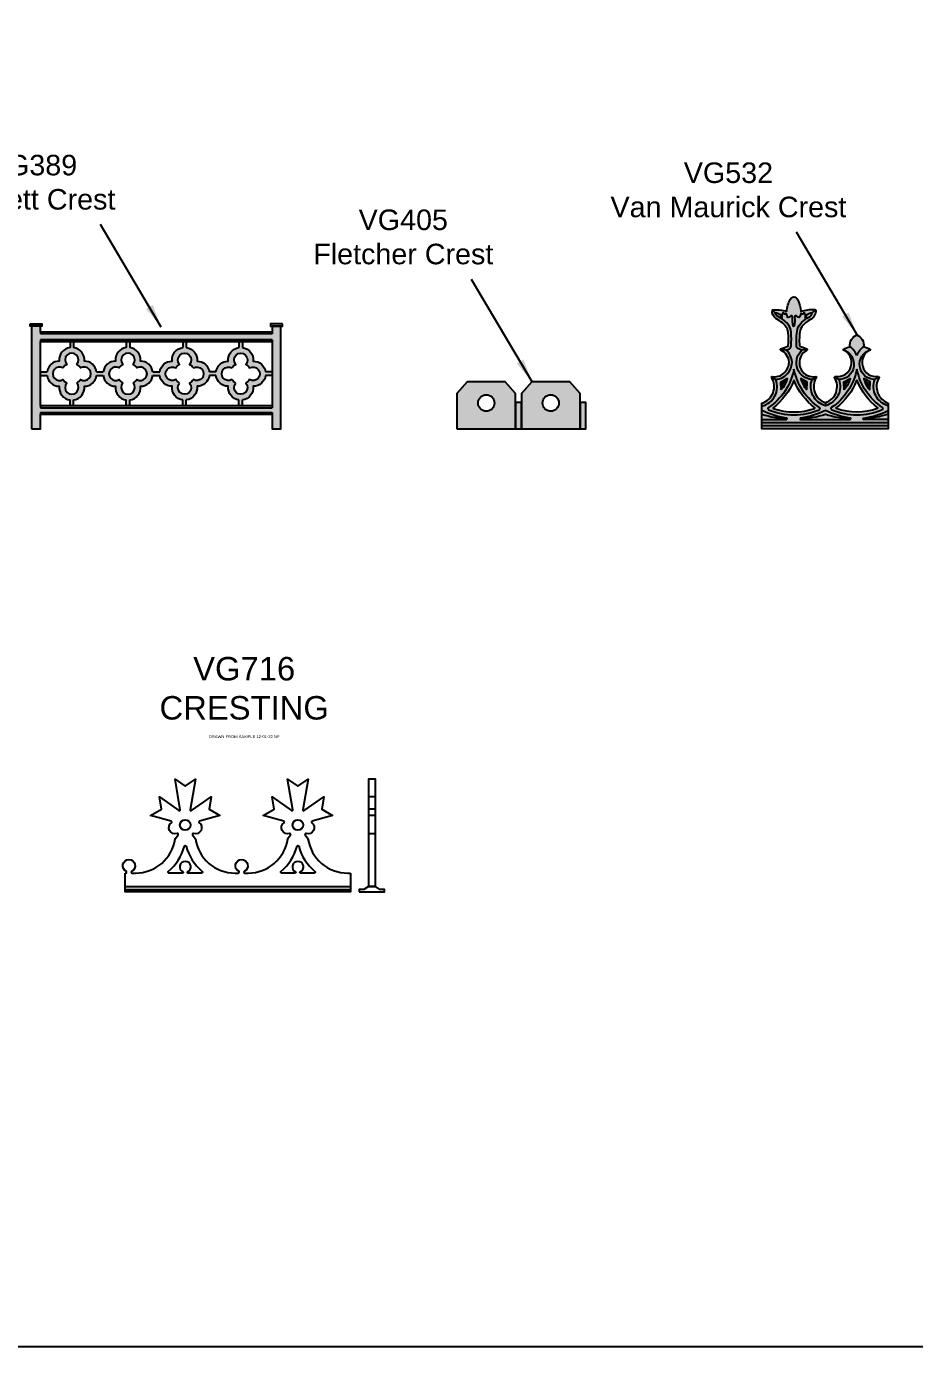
# Model space of a CAD drawing. Header units: millimetres. Extents: x -38686 to 870903, y -23218 to 232707.
# Drawn here: x 8024 to 9538, y 21910 to 24161 of the extents above; entities that cross this region are included whole.
import ezdxf

# ---------------------------------------------------------------- set-up
doc = ezdxf.new("R2010")
doc.units = ezdxf.units.MM
doc.header["$LTSCALE"] = 10
for name, color, linetype in [('40 - Detail Outline', 142, 'Continuous'), ('42 - Detail Hatch', 7, 'Continuous'), ('44 - Detail Text', 7, 'Continuous')]:
    doc.layers.add(name, color=color, linetype=linetype)
doc.styles.add('1-20', font='romans.shx', dxfattribs={"width": 0.8, "height": 35})
doc.dimstyles.new('1-20', dxfattribs={"dimtxt": 35, "dimasz": 40, "dimexe": 40, "dimexo": 40, "dimgap": 40, "dimtad": 1, "dimdec": 0, "dimzin": 0, "dimdsep": 46, "dimtxsty": '1-20', "dimblk": 'OBLIQUE', "dimcen": 40, "dimdle": 40, "dimclrd": 251, "dimclre": 251, "dimclrt": 251, "dimadec": 0, "dimazin": 0, "dimtfac": 1, "dimtdec": 0, "dimtix": 1, "dimtmove": 1, "dimatfit": 3, "dimfxl": 1, "dimtolj": 1, "dimtzin": 0, "dimlwd": 25, "dimarcsym": 0})

# ---------------------------------------------------------------- blocks, each defined once
blk = doc.blocks.new('_Oblique')
at = {"color": 0, "linetype": 'ByBlock', "lineweight": -2}
blk.add_line((-0.5, -0.5), (0.5, 0.5), dxfattribs=at)

msp = doc.modelspace()

# ---------------------------------------------------------------- hatches: boundary and pattern name
at = {"layer": '42 - Detail Hatch', "ltscale": 10}
h = msp.add_hatch(color=69, dxfattribs=at)
h.paths.add_polyline_path([(9339.075, 23694.769, 0.2498442), (9332.631, 23699.994, 0.21429323), (9326.58, 23695.631, 0.11685979), (9320.614, 23675.437, 0.07495729), (9295.884, 23677.701, 0.00583218), (9295.82, 23677.364), (9300.789, 23672.843, -0.03475492), (9308.644, 23669.793, -0.43320669), (9310.837, 23664.672, 0.33598332), (9312.324, 23664.622, -0.3097715), (9314.429, 23672.499, -0.1997375), (9315.952, 23670.976, 0.72207826), (9318.219, 23671.137, -0.80008994), (9320.064, 23671.086, 0.07376937), (9322.579, 23664.593, 0.1887142), (9326.15, 23666.551, -0.68873863), (9330.47, 23665.445, 0.07835866), (9331.204, 23650.099, 0.25079648), (9332.157, 23649.589, 0.25079648), (9333.109, 23650.099, 0.07835866), (9333.843, 23665.445, -0.68873863), (9338.164, 23666.551, 0.1887142), (9341.734, 23664.593, 0.07376937), (9344.25, 23671.086, -0.80008994), (9346.094, 23671.137, 0.72207826), (9348.361, 23670.976, -0.1997375), (9349.884, 23672.499, -0.3097715), (9351.99, 23664.622, 0.33598332), (9353.476, 23664.672, -0.43320669), (9355.669, 23669.793, -0.03475492), (9363.524, 23672.843), (9369.374, 23677.922, 0.17066055), (9368.334, 23678.375, 0.06628915), (9344.648, 23675.437, 0.09790223)])
h.paths.add_polyline_path([(9316.11, 23659.362, 0.06239662), (9304.468, 23667.03, -0.1832375), (9300.789, 23672.843), (9295.82, 23677.364, 0.29261548), (9301.892, 23662.723, -0.06554354), (9313.038, 23655.409, -0.20795036), (9323.052, 23639.212, -0.02059035), (9323.052, 23616.571, -0.1311961), (9322.443, 23615.613, 0.00050324), (9310.513, 23610.998, 0.33215005), (9309.646, 23610.018, -0.04986749), (9319.322, 23609.048, -0.00023405), (9324.867, 23611.189, 0.20495864), (9328.028, 23615.891, 0.02123365), (9328.038, 23639.663, 0.20794428)])
h.paths.add_polyline_path([(9359.974, 23660.634, 0.30076483), (9369.901, 23676.917, 0.17066055), (9369.374, 23677.922), (9363.524, 23672.843, -0.3053442), (9357.855, 23665.162, 0.1933143), (9338.6, 23644.603, 0.06950925), (9337.29, 23615.463, 0.15525564), (9340.367, 23611.111, -0.00067498), (9346.704, 23608.934, -0.04202402), (9355.969, 23609.953, 0.18682668), (9353.008, 23612.043, 0.00107411), (9342.907, 23615.526, -0.08345091), (9342.21, 23616.571, -0.06670131), (9343.429, 23643.218, -0.18975034)])
h.paths.add_polyline_path([(9319.322, 23609.048, 0.04986749), (9309.646, 23610.018, 0.33215005), (9310.339, 23608.908, -0.27804926), (9324.446, 23588.357, -0.45242645), (9295.361, 23563.975, 0.21821534), (9294.701, 23563.224), (9301.99, 23558.813, 0.38255504), (9329.448, 23588.446, 0.20520448)], flags=17)
h.paths.add_polyline_path([(9348.131, 23603.596, -0.01255032), (9355.969, 23609.953, 0.04202402), (9346.704, 23608.934, 0.0032722), (9344.644, 23607.193, 0.62343276), (9363.508, 23558.694), (9370.908, 23563.223, 0.21702749), (9370.25, 23563.975, -0.71487476)], flags=17)
h.paths.add_polyline_path([(9332.805, 23576.689, -0.20018264), (9289.136, 23510.939, 0.59675039), (9289.469, 23507.435, 0.2030417), (9376.076, 23507.481, 0.59612694), (9376.408, 23510.983, -0.19998059)], flags=16)
h.paths.add_polyline_path([(9333.271, 23557.138, 0.13794417), (9368.302, 23510.635, -0.59593257), (9368.166, 23509.766, -0.17179679), (9297.39, 23509.724, -0.59655548), (9297.254, 23510.593, 0.13810804), (9332.34, 23557.138, -0.68365689)], flags=0)
h.paths.add_polyline_path([(9351.44, 23552.132), (9344.474, 23560.492, 0.13251838), (9354.575, 23541.334)], flags=0)
h.paths.add_polyline_path([(9344.474, 23560.492), (9351.399, 23552.182), (9355.272, 23554.57)], flags=16)
h.paths.add_polyline_path([(9355.272, 23554.57), (9351.422, 23552.196), (9354.575, 23541.334)], flags=0)
h.paths.add_polyline_path([(9321.137, 23560.492), (9314.17, 23552.132), (9311.035, 23541.334, 0.13251838)], flags=0)
h.paths.add_polyline_path([(9321.137, 23560.492), (9310.339, 23554.57), (9314.212, 23552.182)], flags=0)
h.paths.add_polyline_path([(9314.189, 23552.196), (9310.339, 23554.57), (9311.035, 23541.334)], flags=0)
h.paths.add_polyline_path([(9301.99, 23558.813), (9294.701, 23563.224, 0.21821534), (9294.839, 23562.233, -0.48860967), (9278.119, 23518.693), (9278.119, 23513.502, 0.44325927)], flags=17)
h.paths.add_polyline_path([(9370.782, 23562.249, 0.21313222), (9370.908, 23563.223), (9363.508, 23558.694, 0.4399601), (9386.461, 23514.17), (9386.447, 23519.39, -0.48717993)], flags=17)
h.paths.add_polyline_path([(9278.119, 23506.237), (9278.119, 23499.998, 0.07704223), (9321.042, 23492.221, 0.43163583), (9319.743, 23493.266, -0.09048052)], flags=17)
h.paths.add_polyline_path([(9278.119, 23499.998), (9278.119, 23491.003), (9320.092, 23491.003, 0.38824526), (9321.042, 23492.221, -0.07704223)], flags=17)
h.paths.add_polyline_path([(9493.555, 23484.907), (9278.119, 23484.907), (9278.119, 23479.682), (9493.555, 23479.682)])
h.paths.add_polyline_path([(9493.555, 23479.682), (9278.119, 23479.682), (9278.119, 23474.805), (9493.555, 23474.805)])
h.paths.add_polyline_path([(9386.447, 23500.058, -0.07736778), (9343.35, 23492.221, 0.38824526), (9344.3, 23491.003), (9386.447, 23491.003), (9428.593, 23491.003, 0.38824526), (9429.544, 23492.221, -0.07736778)], flags=16)
h.paths.add_polyline_path([(9386.447, 23500.058, 0.07736778), (9429.544, 23492.221, 0.43163583), (9428.245, 23493.266, -0.09088873), (9386.447, 23506.328, -0.09088873), (9344.648, 23493.266, 0.43163583), (9343.35, 23492.221, 0.07736778)], flags=16)
h.paths.add_polyline_path([(9409.152, 23558.877), (9402.107, 23563.393, 0.21979417), (9401.947, 23562.233, -0.48569534), (9386.447, 23519.39), (9386.461, 23514.17, 0.44034359)], flags=17)
h.paths.add_polyline_path([(9483.692, 23511.1, -0.19998059), (9440.09, 23576.805, -0.20018264), (9396.421, 23511.056, 0.59675039), (9396.753, 23507.551, 0.2030417), (9483.36, 23507.597, 0.59612694)], flags=0)
h.paths.add_polyline_path([(9404.538, 23510.709, 0.13810804), (9439.624, 23557.254, -0.68365689), (9440.556, 23557.254, 0.13794417), (9475.586, 23510.751, -0.59593257), (9475.45, 23509.882, -0.17179679), (9404.674, 23509.84, -0.59655548)], flags=0)
h.paths.add_polyline_path([(9493.555, 23499.583, -0.07476784), (9451.851, 23492.221, 0.38824526), (9452.801, 23491.003), (9493.555, 23491.003)], flags=17)
h.paths.add_polyline_path([(9493.555, 23505.607, -0.08763341), (9453.15, 23493.266, 0.43163583), (9451.851, 23492.221, 0.07476784), (9493.555, 23499.583)], flags=17)
h.paths.add_polyline_path([(9477.88, 23562.233, 0.27698396), (9477.532, 23563.627), (9470.675, 23558.877, 0.44034359), (9493.366, 23514.17, 0.00144263), (9493.555, 23514.222), (9493.555, 23518.693, -0.47672231)], flags=17)
h.paths.add_polyline_path([(9462.556, 23554.687), (9458.706, 23552.313), (9461.86, 23541.451)], flags=0)
h.paths.add_polyline_path([(9451.758, 23560.608), (9458.683, 23552.299), (9462.556, 23554.687)], flags=0)
h.paths.add_polyline_path([(9458.725, 23552.249), (9451.758, 23560.608, 0.13251838), (9461.86, 23541.451)], flags=0)
h.paths.add_polyline_path([(9428.421, 23560.608), (9421.455, 23552.249), (9418.32, 23541.451, 0.13251838)], flags=0)
h.paths.add_polyline_path([(9428.421, 23560.608), (9417.623, 23554.687), (9421.496, 23552.299)], flags=0)
h.paths.add_polyline_path([(9421.473, 23552.313), (9417.623, 23554.687), (9418.32, 23541.451)], flags=0)
h.paths.add_polyline_path([(9416.75, 23609.779, -0.86022379), (9403.688, 23563.975, 0.33590752), (9402.107, 23563.393), (9409.152, 23558.877, 0.8587532)], flags=17)
h.paths.add_polyline_path([(9463.077, 23609.779, 0.8587532), (9470.675, 23558.877), (9477.532, 23563.627, 0.27698396), (9476.139, 23563.975, -0.86022379)], flags=17)
h.paths.add_polyline_path([(9463.077, 23609.779, 0.13020233), (9451.756, 23614.83, 0.15359117), (9439.827, 23599.763, 0.14976859), (9428.071, 23614.83, 0.13020233), (9416.75, 23609.779, -0.8587532), (9409.152, 23558.877, -0.44034359), (9386.461, 23514.17, -0.4399601), (9363.508, 23558.694, -0.62343276), (9344.644, 23607.193, -0.0032722), (9346.704, 23608.934, 0.00067498), (9340.367, 23611.111, -0.15525564), (9337.29, 23615.463, -0.06950925), (9338.6, 23644.603, -0.1933143), (9357.855, 23665.162, 0.3053442), (9363.524, 23672.843, 0.03475492), (9355.669, 23669.793, 0.43320669), (9353.476, 23664.672, -0.33598332), (9351.99, 23664.622, 0.3097715), (9349.884, 23672.499, 0.1997375), (9348.361, 23670.976, -0.72207826), (9346.094, 23671.137, 0.77761001), (9344.261, 23671.137, -0.07432467), (9341.734, 23664.593, -0.1887142), (9338.164, 23666.551, 0.68873863), (9333.843, 23665.445, -0.07835866), (9333.109, 23650.099, -0.25079648), (9332.157, 23649.589, -0.25079648), (9331.204, 23650.099, -0.00287002), (9331.197, 23650.11, 0.00287002), (9331.204, 23650.099, -0.07835866), (9330.47, 23665.445, 0.68873863), (9326.15, 23666.551, -0.1887142), (9322.579, 23664.593, -0.07376937), (9320.064, 23671.086, -0.00055228), (9320.052, 23671.137, 0.77761001), (9318.219, 23671.137, -0.72207826), (9315.952, 23670.976, 0.1997375), (9314.429, 23672.499, 0.3097715), (9312.324, 23664.622, -0.33598332), (9310.837, 23664.672, 0.43320669), (9308.644, 23669.793, 0.03475492), (9300.789, 23672.843, 0.1832375), (9304.468, 23667.03, -0.06239662), (9316.11, 23659.362, -0.20794428), (9328.038, 23639.663, -0.02123365), (9328.028, 23615.891, -0.20495864), (9324.867, 23611.189, 0.00023405), (9319.322, 23609.048, -0.20520448), (9329.448, 23588.446, -0.38255504), (9301.99, 23558.813, -0.44325927), (9278.119, 23513.502), (9278.119, 23506.237, 0.09048052), (9319.743, 23493.266, -0.43163583), (9321.042, 23492.221, 0.00005063), (9321.071, 23492.221, -0.00005063), (9321.042, 23492.221, -0.38824526), (9320.092, 23491.003), (9278.119, 23491.003), (9278.119, 23484.907), (9493.555, 23484.907), (9493.555, 23491.003), (9452.801, 23491.003, -0.38824526), (9451.851, 23492.221, -0.00003593), (9451.831, 23492.221, 0.00003593), (9451.851, 23492.221, -0.43163583), (9453.15, 23493.266, 0.08763341), (9493.555, 23505.607), (9493.555, 23514.222, -0.00144263), (9493.366, 23514.17, -0.44034359), (9470.675, 23558.877, -0.8587532)])
h.paths.add_polyline_path([(9483.692, 23511.1, -0.59612694), (9483.36, 23507.597, -0.2030417), (9396.753, 23507.551, -0.59675039), (9396.421, 23511.056, 0.20018264), (9440.09, 23576.805, 0.19998059)], flags=16)
h.paths.add_polyline_path([(9451.758, 23560.608), (9462.556, 23554.687), (9461.86, 23541.451, -0.13251838)], flags=0)
h.paths.add_polyline_path([(9458.683, 23552.299), (9458.706, 23552.313), (9458.725, 23552.249)], flags=0)
h.paths.add_polyline_path([(9428.421, 23560.608, -0.13251838), (9418.32, 23541.451), (9417.623, 23554.687)], flags=0)
h.paths.add_polyline_path([(9421.455, 23552.249), (9421.473, 23552.313), (9421.496, 23552.299)], flags=0)
h.paths.add_polyline_path([(9428.593, 23491.003), (9386.447, 23491.003), (9344.3, 23491.003, -0.38824526), (9343.35, 23492.221, -0.00001312), (9343.342, 23492.221, 0.00001312), (9343.35, 23492.221, -0.43163583), (9344.648, 23493.266, 0.09088873), (9386.447, 23506.328, 0.09088873), (9428.245, 23493.266, -0.98493746)], flags=17)
h.paths.add_polyline_path([(9376.076, 23507.481, -0.2030417), (9289.469, 23507.435, -0.59675039), (9289.136, 23510.939, 0.20018264), (9332.805, 23576.689, 0.19998059), (9376.408, 23510.983, -0.59612694)], flags=16)
h.paths.add_polyline_path([(9355.272, 23554.57), (9354.575, 23541.334, -0.13251838), (9344.474, 23560.492)], flags=16)
h.paths.add_polyline_path([(9351.422, 23552.196), (9351.44, 23552.132), (9351.399, 23552.182)], flags=0)
h.paths.add_polyline_path([(9321.137, 23560.492, -0.13251838), (9311.035, 23541.334), (9310.339, 23554.57)], flags=16)
h.paths.add_polyline_path([(9314.17, 23552.132), (9314.189, 23552.196), (9314.212, 23552.182)], flags=0)
h.paths.add_polyline_path([(9451.756, 23614.83, 0.33632718), (9439.914, 23635.032, 0.33632718), (9428.071, 23614.83, -0.14976859), (9439.827, 23599.763, -0.15359117)], flags=17)
h = msp.add_hatch(color=69, dxfattribs=at)
h.paths.add_polyline_path([(8176.003, 23547.309, 0.40061392), (8194.409, 23524.016), (8194.409, 23513.805), (8200.409, 23513.805), (8200.409, 23524.016, 0.40061392), (8218.815, 23547.309, 0.36840371), (8239.699, 23565.805), (8251.54, 23565.805, 0.36840371), (8272.423, 23547.309, 0.40061392), (8290.83, 23524.016), (8290.83, 23513.805), (8296.83, 23513.805), (8296.83, 23524.016, 0.40061392), (8315.236, 23547.309, 0.36840371), (8336.119, 23565.805), (8347.33, 23565.805, 0.36840371), (8368.213, 23547.309, 0.40061392), (8386.619, 23524.016), (8386.619, 23513.805), (8392.619, 23513.805), (8392.619, 23524.016, 0.40061392), (8411.026, 23547.309, 0.36840371), (8431.909, 23565.805), (8443.119, 23565.805), (8443.119, 23571.805), (8431.909, 23571.805, 0.36840371), (8411.026, 23590.301, 0.40061392), (8392.619, 23613.595), (8392.619, 23623.805), (8386.619, 23623.805), (8386.619, 23613.595, 0.40061392), (8368.213, 23590.301, 0.36840371), (8347.33, 23571.805), (8336.119, 23571.805, 0.36840371), (8315.236, 23590.301, 0.40061392), (8296.83, 23613.595), (8296.83, 23623.805), (8290.83, 23623.805), (8290.83, 23613.595, 0.40061392), (8272.423, 23590.301, 0.36840371), (8251.54, 23571.805), (8239.699, 23571.805, 0.36840371), (8218.815, 23590.301, 0.40061392), (8200.409, 23613.595), (8200.409, 23623.805), (8194.409, 23623.805), (8194.409, 23613.595, 0.40061392), (8176.003, 23590.301, 0.36840371), (8155.119, 23571.805), (8143.909, 23571.805, 0.36840371), (8123.026, 23590.301, 0.40061392), (8104.619, 23613.595), (8104.619, 23623.805), (8098.619, 23623.805), (8098.619, 23613.595, 0.40061392), (8080.213, 23590.301, 0.36840371), (8059.33, 23571.805), (8048.119, 23571.805), (8048.119, 23565.805), (8059.33, 23565.805, 0.36840371), (8080.213, 23547.309, 0.40061392), (8098.619, 23524.016), (8098.619, 23513.805), (8104.619, 23513.805), (8104.619, 23524.016, 0.40061392), (8123.026, 23547.309, 0.36840371), (8143.909, 23565.805), (8155.119, 23565.805, 0.36840371)], flags=0)
h.paths.add_polyline_path([(8182.343, 23578.656, -0.12453718), (8188.841, 23584.635, -2.23730989), (8205.977, 23584.635, -0.12453718), (8212.474, 23578.656, -1.76992099), (8212.474, 23558.955, -0.12453718), (8205.977, 23552.975, -2.23730989), (8188.841, 23552.975, -0.12453718), (8182.343, 23558.955, -1.76992099)], flags=0)
h.paths.add_polyline_path([(8116.685, 23558.955, -0.12453718), (8110.188, 23552.975, -2.23730989), (8093.051, 23552.975, -0.12453718), (8086.554, 23558.955, -1.76992099), (8086.554, 23578.656, -0.12453718), (8093.051, 23584.635, -2.23730989), (8110.188, 23584.635, -0.12453718), (8116.685, 23578.656, -1.76992099)], flags=0)
h.paths.add_polyline_path([(8278.764, 23578.656, -0.12453718), (8285.261, 23584.635, -2.23730989), (8302.398, 23584.635, -0.12453718), (8308.895, 23578.656, -1.76992099), (8308.895, 23558.955, -0.12453718), (8302.398, 23552.975, -2.23730989), (8285.261, 23552.975, -0.12453718), (8278.764, 23558.955, -1.76992099)], flags=0)
h.paths.add_polyline_path([(8374.554, 23578.656, -0.12453718), (8381.051, 23584.635, -2.23730989), (8398.188, 23584.635, -0.12453718), (8404.685, 23578.656, -1.76992099), (8404.685, 23558.955, -0.12453718), (8398.188, 23552.975, -2.23730989), (8381.051, 23552.975, -0.12453718), (8374.554, 23558.955, -1.76992099)], flags=0)
h.paths.add_polyline_path([(8033.119, 23474.805), (8048.119, 23474.805), (8048.119, 23499.805), (8048.119, 23502.805), (8443.119, 23502.805), (8443.119, 23499.805), (8443.119, 23474.805), (8458.119, 23474.805), (8458.119, 23649.805), (8443.119, 23649.805), (8443.119, 23639.805), (8443.119, 23636.805), (8048.119, 23636.805), (8048.119, 23639.805), (8048.119, 23649.805), (8033.119, 23649.805)])
h.paths.add_polyline_path([(8048.119, 23623.805), (8048.119, 23626.805), (8443.119, 23626.805), (8443.119, 23623.805), (8443.119, 23513.805), (8443.119, 23510.805), (8048.119, 23510.805), (8048.119, 23513.805)], flags=16)
h.paths.add_polyline_path([(8443.119, 23623.805), (8443.119, 23626.805), (8048.119, 23626.805), (8048.119, 23623.805)], flags=0)
h.paths.add_polyline_path([(8443.119, 23636.805), (8443.119, 23639.805), (8048.119, 23639.805), (8048.119, 23636.805)], flags=17)
h.paths.add_polyline_path([(8030.619, 23653.805), (8030.619, 23649.805), (8050.619, 23649.805), (8050.619, 23653.805)])
h.paths.add_polyline_path([(8460.619, 23649.805), (8460.619, 23653.805), (8440.619, 23653.805), (8440.619, 23649.805)])
h.paths.add_polyline_path([(8048.119, 23502.805), (8048.119, 23499.805), (8443.119, 23499.805), (8443.119, 23502.805)], flags=17)
h.paths.add_polyline_path([(8443.119, 23510.805), (8443.119, 23513.805), (8048.119, 23513.805), (8048.119, 23510.805)], flags=0)
h = msp.add_hatch(color=69, dxfattribs=at)
h.paths.add_polyline_path([(8858.119, 23519.805), (8858.119, 23534.805), (8840.619, 23554.805), (8775.619, 23554.805), (8758.119, 23534.805), (8758.119, 23474.805), (8858.119, 23474.805)])
h.paths.add_polyline_path([(8794.119, 23518.805, -1), (8822.119, 23518.805, -1)], flags=16)
h.paths.add_polyline_path([(8868.119, 23519.805), (8858.119, 23519.805), (8858.119, 23474.805), (8868.119, 23474.805)])
h.paths.add_polyline_path([(8968.119, 23519.805), (8968.119, 23534.805), (8950.619, 23554.805), (8885.619, 23554.805), (8868.119, 23534.805), (8868.119, 23474.805), (8968.119, 23474.805)])
h.paths.add_polyline_path([(8904.119, 23518.805, -1), (8932.119, 23518.805, -1)], flags=16)
h.paths.add_polyline_path([(8978.119, 23519.805), (8968.119, 23519.805), (8968.119, 23474.805), (8978.119, 23474.805)])

# ---------------------------------------------------------------- linework, layer by layer
at = {"ltscale": 10}
for p, q in [((9310.339, 23554.57), (9314.212, 23552.182)), ((9311.035, 23541.334), (9314.189, 23552.196)), ((9321.137, 23560.492), (9314.17, 23552.132)), ((9344.474, 23560.492), (9351.44, 23552.132)), ((9355.272, 23554.57), (9351.399, 23552.182)), ((9354.575, 23541.334), (9351.422, 23552.196)), ((9417.623, 23554.687), (9421.496, 23552.299)), ((9418.32, 23541.451), (9421.473, 23552.313)), ((9428.421, 23560.608), (9421.455, 23552.249)), ((9451.758, 23560.608), (9458.725, 23552.249)), ((9462.556, 23554.687), (9458.683, 23552.299)), ((9461.86, 23541.451), (9458.706, 23552.313))]:
    msp.add_line(p, q, dxfattribs=at)
at = {"color": 3, "ltscale": 10}
msp.add_lwpolyline([(3559.383, 21910.089), (20050.431, 21910.089), (20050.431, 25573.676), (3559.383, 25573.676)], close=True, dxfattribs=at)
at = {"ltscale": 10}
for points in [[(9493.555, 23518.693), (9493.555, 23474.805), (9278.119, 23474.805), (9278.119, 23518.693, 0.48860967), (9294.839, 23562.233, -0.45825169), (9295.361, 23563.975, 0.45242645), (9324.446, 23588.357, 0.27804926), (9310.339, 23608.908, -0.74667614), (9310.513, 23610.998, -0.00050324), (9322.443, 23615.613, 0.1311961), (9323.052, 23616.571, 0.02059035), (9323.052, 23639.212, 0.20795036), (9313.038, 23655.409, 0.06554354), (9301.892, 23662.723, -0.29895785), (9295.884, 23677.701, -0.07495729), (9320.614, 23675.437, -0.11636139), (9326.536, 23695.553, -0.21687443), (9332.631, 23699.994, -0.2498442), (9339.075, 23694.769, -0.09790223), (9344.648, 23675.437, -0.06628915), (9368.334, 23678.375, -0.3515603), (9369.901, 23676.917, -0.30076483), (9359.974, 23660.634, 0.18975034), (9343.429, 23643.218, 0.06670131), (9342.21, 23616.571, 0.08345091), (9342.907, 23615.526, -0.00107411), (9353.008, 23612.043, -0.18682668), (9355.969, 23609.953, 0.01255032), (9348.131, 23603.596, 0.71487476), (9370.25, 23563.975, -0.45550992), (9370.772, 23562.233, 0.48698836), (9386.447, 23519.39, 0.48569534), (9401.947, 23562.233, -0.6), (9403.688, 23563.975, 0.86022379), (9416.75, 23609.779, -0.13020233), (9428.071, 23614.83, -0.33632718), (9439.914, 23635.032, -0.33632718), (9451.756, 23614.83, -0.13020233), (9463.077, 23609.779, 0.86022379), (9476.139, 23563.975, -0.6), (9477.88, 23562.233, 0.47672231), (9493.555, 23518.693)], [(8110.188, 23552.975, 0.12453718), (8116.685, 23558.955, 1.76992099), (8116.685, 23578.656, 0.12453718), (8110.188, 23584.635, 2.23730989), (8093.051, 23584.635, 0.12453718), (8086.554, 23578.656, 1.76992099), (8086.554, 23558.955, 0.12453718), (8093.051, 23552.975, 2.23730989)], [(8205.977, 23552.975, 0.12453718), (8212.474, 23558.955, 1.76992099), (8212.474, 23578.656, 0.12453718), (8205.977, 23584.635, 2.23730989), (8188.841, 23584.635, 0.12453718), (8182.343, 23578.656, 1.76992099), (8182.343, 23558.955, 0.12453718), (8188.841, 23552.975, 2.23730989)], [(8285.261, 23552.975, -0.12453718), (8278.764, 23558.955, -1.76992099), (8278.764, 23578.656, -0.12453718), (8285.261, 23584.635, -2.23730989), (8302.398, 23584.635, -0.12453718), (8308.895, 23578.656, -1.76992099), (8308.895, 23558.955, -0.12453718), (8302.398, 23552.975, -2.23730989)], [(8381.051, 23552.975, -0.12453718), (8374.554, 23558.955, -1.76992099), (8374.554, 23578.656, -0.12453718), (8381.051, 23584.635, -2.23730989), (8398.188, 23584.635, -0.12453718), (8404.685, 23578.656, -1.76992099), (8404.685, 23558.955, -0.12453718), (8398.188, 23552.975, -2.23730989)], [(9332.805, 23576.689, -0.20018264), (9289.136, 23510.939, 0.59675039), (9289.469, 23507.435, 0.2030417), (9376.076, 23507.481, 0.59612694), (9376.408, 23510.983, -0.19998059)], [(9440.09, 23576.805, -0.20018264), (9396.421, 23511.056, 0.59675039), (9396.753, 23507.551, 0.2030417), (9483.36, 23507.597, 0.59612694), (9483.692, 23511.1, -0.19998059)], [(9368.166, 23509.766, 0.59593257), (9368.302, 23510.635, -0.13794417), (9333.271, 23557.138, 0.68365689), (9332.34, 23557.138, -0.13810804), (9297.254, 23510.593, 0.59655548), (9297.39, 23509.724, 0.17179679)], [(9475.45, 23509.882, 0.59593257), (9475.586, 23510.751, -0.13794417), (9440.556, 23557.254, 0.68365689), (9439.624, 23557.254, -0.13810804), (9404.538, 23510.709, 0.59655548), (9404.674, 23509.84, 0.17179679)], [(9386.447, 23506.328, -0.09088873), (9344.648, 23493.266, 0.98493746), (9344.3, 23491.003), (9386.447, 23491.003), (9428.593, 23491.003, 0.98493746), (9428.245, 23493.266, -0.09088873)]]:
    msp.add_lwpolyline(points, format="xyb", close=True, dxfattribs=at)
for points in [[(9278.119, 23513.502, 0.44325927), (9301.99, 23558.813, 0.38255504), (9329.448, 23588.446, 0.20520448), (9319.322, 23609.048, -0.00023405), (9324.867, 23611.189, 0.20495864), (9328.028, 23615.891, 0.02123365), (9328.038, 23639.663, 0.20794428), (9316.11, 23659.362, 0.06239662), (9304.468, 23667.03, -0.1832375), (9300.789, 23672.843), (9295.82, 23677.364)], [(9363.524, 23672.843, 0.03475492), (9355.669, 23669.793, 0.43320669), (9353.476, 23664.672, -0.33598332), (9351.99, 23664.622, 0.3097715), (9349.884, 23672.499, 0.1997375), (9348.361, 23670.976, -0.72207826), (9346.094, 23671.137, 0.77761001), (9344.261, 23671.137, -0.07432467), (9341.734, 23664.593, -0.1887142), (9338.164, 23666.551, 0.68873863), (9333.843, 23665.445, -0.07835866), (9333.109, 23650.099, -0.25079648), (9332.157, 23649.589, -0.25079648), (9331.204, 23650.099, -0.07835866), (9330.47, 23665.445, 0.68873863), (9326.15, 23666.551, -0.1887142), (9322.579, 23664.593, -0.07432467), (9320.052, 23671.137, 0.77761001), (9318.219, 23671.137, -0.72207826), (9315.952, 23670.976, 0.1997375), (9314.429, 23672.499, 0.3097715), (9312.324, 23664.622, -0.33598332), (9310.837, 23664.672, 0.43320669), (9308.644, 23669.793, 0.03475492), (9300.789, 23672.843)], [(9416.75, 23609.779, -0.8587532), (9409.152, 23558.877, -0.44034359), (9386.461, 23514.17, -0.4399601), (9363.508, 23558.694, -0.62343276), (9344.644, 23607.193, -0.0032722), (9346.704, 23608.934, 0.00067498), (9340.367, 23611.111, -0.15525564), (9337.29, 23615.463, -0.06950925), (9338.6, 23644.603, -0.1933143), (9357.855, 23665.162, 0.3053442), (9363.524, 23672.843), (9369.374, 23677.922)], [(9331.204, 23650.099, -0.00327309), (9331.196, 23650.111)], [(8098.619, 23613.595, 0.40061392), (8080.213, 23590.301, 0.36840371), (8059.33, 23571.805, 0.36840371)], [(8143.909, 23571.805, 0.36840371), (8123.026, 23590.301, 0.40061392), (8104.619, 23613.595, 0.40061392)], [(8194.409, 23613.595, 0.40061392), (8176.003, 23590.301, 0.36840371), (8155.119, 23571.805, 0.36840371)], [(8239.699, 23571.805, 0.36840371), (8218.815, 23590.301, 0.40061392), (8200.409, 23613.595, 0.40061392)], [(8251.54, 23571.805, -0.36840371), (8272.423, 23590.301, -0.40061392), (8290.83, 23613.595, -0.40061392)], [(8296.83, 23613.595, -0.40061392), (8315.236, 23590.301, -0.36840371), (8336.119, 23571.805, -0.36840371)], [(8347.33, 23571.805, -0.36840371), (8368.213, 23590.301, -0.40061392), (8386.619, 23613.595, -0.40061392)], [(8392.619, 23613.595, -0.40061392), (8411.026, 23590.301, -0.36840371), (8431.909, 23571.805, -0.36840371)], [(9493.555, 23514.222, -0.00144263), (9493.366, 23514.17, -0.44034359), (9470.675, 23558.877, -0.8587532), (9463.077, 23609.779)], [(8059.33, 23565.805, 0.36840371), (8080.213, 23547.309, 0.40061392), (8098.619, 23524.016)], [(8080.213, 23547.309, 0.40061392), (8098.619, 23524.016, 0.40061392)], [(8104.619, 23524.016, 0.40061392), (8123.026, 23547.309, 0.36840371), (8143.909, 23565.805)], [(8155.119, 23565.805, 0.36840371), (8176.003, 23547.309, 0.40061392), (8194.409, 23524.016)], [(8176.003, 23547.309, 0.40061392), (8194.409, 23524.016, 0.40061392)], [(8200.409, 23524.016, 0.40061392), (8218.815, 23547.309, 0.36840371), (8239.699, 23565.805)], [(8290.83, 23524.016, -0.40061392), (8272.423, 23547.309, -0.36840371), (8251.54, 23565.805)], [(8336.119, 23565.805, -0.36840371), (8315.236, 23547.309, -0.40061392), (8296.83, 23524.016)], [(8315.236, 23547.309, -0.40061392), (8296.83, 23524.016, -0.40061392)], [(8386.619, 23524.016, -0.40061392), (8368.213, 23547.309, -0.36840371), (8347.33, 23565.805)], [(8431.909, 23565.805, -0.36840371), (8411.026, 23547.309, -0.40061392), (8392.619, 23524.016)], [(8411.026, 23547.309, -0.40061392), (8392.619, 23524.016, -0.40061392)], [(9311.035, 23541.334), (9310.339, 23554.57), (9321.137, 23560.492, -0.13251838), (9311.035, 23541.334, -1.10395492)], [(9354.575, 23541.334), (9355.272, 23554.57), (9344.474, 23560.492, 0.13251838), (9354.575, 23541.334, 1.10395492)], [(9418.32, 23541.451), (9417.623, 23554.687), (9428.421, 23560.608, -0.13251838), (9418.32, 23541.451, -1.10395492)], [(9461.86, 23541.451), (9462.556, 23554.687), (9451.758, 23560.608, 0.13251838), (9461.86, 23541.451, 1.10395492)], [(9278.119, 23491.003), (9320.092, 23491.003, 0.98493746), (9319.743, 23493.266, -0.09048052), (9278.119, 23506.237)], [(9278.119, 23499.998, 0.07705543), (9321.05, 23492.221)], [(9343.342, 23492.221, 0.07738098), (9386.447, 23500.058, 0.07738098), (9429.551, 23492.221)], [(9493.555, 23499.998, -0.07705543), (9450.624, 23492.221)], [(9493.555, 23491.003), (9451.582, 23491.003, -0.98493746), (9451.931, 23493.266, 0.09048052), (9493.555, 23506.237, 0.09048052)]]:
    msp.add_lwpolyline(points, format="xyb", dxfattribs=at)
for points in [[(8030.619, 23653.805), (8050.619, 23653.805), (8050.619, 23649.805), (8030.619, 23649.805)], [(8460.619, 23653.805), (8440.619, 23653.805), (8440.619, 23649.805), (8460.619, 23649.805)], [(8858.119, 23474.805), (8868.119, 23474.805), (8868.119, 23519.805), (8858.119, 23519.805)], [(8968.119, 23474.805), (8978.119, 23474.805), (8978.119, 23519.805), (8968.119, 23519.805)]]:
    msp.add_lwpolyline(points, close=True, dxfattribs=at)
at = {"color": 252, "ltscale": 10}
msp.add_lwpolyline([(8033.119, 23474.805), (8048.119, 23474.805), (8048.119, 23499.805), (8443.119, 23499.805), (8443.119, 23474.805), (8458.119, 23474.805), (8458.119, 23649.805), (8443.119, 23649.805), (8443.119, 23639.805), (8048.119, 23639.805), (8048.119, 23649.805), (8033.119, 23649.805), (8033.119, 23474.805)], dxfattribs=at)
at = {"color": 251, "ltscale": 10}
for points in [[(8443.119, 23639.805), (8048.119, 23639.805)], [(8443.119, 23623.805), (8048.119, 23623.805)]]:
    msp.add_lwpolyline(points, dxfattribs=at)
at = {"ltscale": 10}
for points in [[(8048.119, 23639.805), (8048.119, 23636.805)], [(8443.119, 23636.805), (8048.119, 23636.805)], [(8443.119, 23639.805), (8443.119, 23636.805)], [(8443.119, 23626.805), (8048.119, 23626.805)], [(8048.119, 23626.805), (8048.119, 23623.805)], [(8098.619, 23623.805), (8098.619, 23613.595)], [(8104.619, 23623.805), (8104.619, 23613.595)], [(8194.409, 23623.805), (8194.409, 23613.595)], [(8200.409, 23623.805), (8200.409, 23613.595)], [(8290.83, 23623.805), (8290.83, 23613.595)], [(8296.83, 23623.805), (8296.83, 23613.595)], [(8386.619, 23623.805), (8386.619, 23613.595)], [(8392.619, 23623.805), (8392.619, 23613.595)], [(8443.119, 23626.805), (8443.119, 23623.805)], [(8048.119, 23571.805), (8059.33, 23571.805)], [(8143.909, 23571.805), (8155.119, 23571.805)], [(8239.699, 23571.805), (8251.54, 23571.805)], [(8347.33, 23571.805), (8336.119, 23571.805)], [(8443.119, 23571.805), (8431.909, 23571.805)], [(8048.119, 23565.805), (8059.33, 23565.805)], [(8143.909, 23565.805), (8155.119, 23565.805)], [(8239.699, 23565.805), (8251.54, 23565.805)], [(8347.33, 23565.805), (8336.119, 23565.805)], [(8443.119, 23565.805), (8431.909, 23565.805)], [(8758.119, 23474.805), (8858.119, 23474.805), (8858.119, 23534.805), (8840.619, 23554.805), (8775.619, 23554.805), (8758.119, 23534.805), (8758.119, 23474.805)], [(8868.119, 23474.805), (8968.119, 23474.805), (8968.119, 23534.805), (8950.619, 23554.805), (8885.619, 23554.805), (8868.119, 23534.805), (8868.119, 23474.805)], [(9301.99, 23558.813), (9294.701, 23563.224)], [(9363.508, 23558.694), (9370.908, 23563.223)], [(9409.152, 23558.877), (9402.107, 23563.393)], [(9470.675, 23558.877), (9477.532, 23563.627)], [(8098.619, 23513.805), (8098.619, 23524.016)], [(8104.619, 23513.805), (8104.619, 23524.016)], [(8194.409, 23513.805), (8194.409, 23524.016)], [(8200.409, 23513.805), (8200.409, 23524.016)], [(8290.83, 23513.805), (8290.83, 23524.016)], [(8296.83, 23513.805), (8296.83, 23524.016)], [(8386.619, 23513.805), (8386.619, 23524.016)], [(8392.619, 23513.805), (8392.619, 23524.016)], [(8048.119, 23513.805), (8048.119, 23510.805)], [(8048.119, 23510.805), (8443.119, 23510.805)], [(8048.119, 23502.805), (8443.119, 23502.805)], [(8048.119, 23502.805), (8048.119, 23499.805)], [(8443.119, 23513.805), (8443.119, 23510.805)], [(8443.119, 23502.805), (8443.119, 23499.805)]]:
    msp.add_lwpolyline(points, dxfattribs=at)
at = {"color": 252, "ltscale": 10}
msp.add_lwpolyline([(8048.119, 23623.805), (8443.119, 23623.805), (8443.119, 23513.805), (8048.119, 23513.805)], close=True, dxfattribs=at)
at = {"color": 0, "linetype": 'Continuous'}
for points in [[(9386.447, 23519.39), (9386.461, 23514.17)], [(9493.555, 23484.907), (9278.119, 23484.907)], [(9493.555, 23479.682), (9278.119, 23479.682)]]:
    msp.add_lwpolyline(points, dxfattribs=at)
at = {"ltscale": 10}
for centre in [(8808.119, 23518.805), (8918.119, 23518.805)]:
    msp.add_circle(centre, 14, dxfattribs=at)
for centre, radius, start, end in [((9409.363, 23588.112), 32.617, 20.9289, 55.000092), ((9469.738, 23588.337), 32.018, 124.166402, 159.093963), ((9309.633, 23561.144), 48.874, 78.565617, 89.984944), ((9357.389, 23554.427), 55.544, 91.465779, 101.091311)]:
    msp.add_arc(centre, radius, start, end, dxfattribs=at)
at = {"layer": '40 - Detail Outline', "color": 251, "ltscale": 10}
for p, q in [((8619.251, 22847.366), (8607.251, 22847.366)), ((8619.251, 22826.407), (8607.251, 22826.407)), ((8619.251, 22815.768), (8607.251, 22815.768)), ((8619.251, 22784.366), (8607.251, 22784.366))]:
    msp.add_line(p, q, dxfattribs=at)
at = {"layer": '40 - Detail Outline', "color": 252, "ltscale": 10}
for p, q in [((8192.669, 22694.366), (8576.669, 22694.366)), ((8192.669, 22689.366), (8576.669, 22689.366))]:
    msp.add_line(p, q, dxfattribs=at)
for points in [[(8199.057, 22740.366, -0.78636079), (8203.869, 22720.534, 0.28071322), (8203.057, 22719.201), (8203.057, 22718.866, 0.41421329), (8204.557, 22717.366), (8210.057, 22717.366, 0.37170934), (8277.868, 22775.86, -0.12371041), (8278.148, 22776.536), (8282.682, 22782.63, 0.73808305), (8280.988, 22784.943, -0.86088437), (8271.359, 22803.342, 0.62590961), (8270.878, 22805.997), (8236.005, 22815.768), (8254.364, 22826.407), (8251.057, 22847.366), (8284.21, 22823.901, 0.66887446), (8286.554, 22825.381), (8277.557, 22877.366), (8295.057, 22865.366), (8312.557, 22877.366), (8303.559, 22825.381, 0.66887446), (8305.904, 22823.901), (8339.057, 22847.366), (8335.749, 22826.407), (8354.109, 22815.768), (8319.235, 22805.997, 0.62590961), (8318.755, 22803.342, -0.86088407), (8309.125, 22784.943, 0.73808269), (8307.432, 22782.63), (8311.965, 22776.536, -0.12371041), (8312.246, 22775.86, 0.37170934), (8380.057, 22717.366), (8385.557, 22717.366, 0.41421329), (8387.057, 22718.866), (8387.057, 22719.201, 0.28071322), (8386.244, 22720.534, -0.78636079), (8391.057, 22740.366)], [(8391.057, 22740.366, -0.78636079), (8395.869, 22720.534, 0.28071322), (8395.057, 22719.201), (8395.057, 22718.866, 0.41421329), (8396.557, 22717.366), (8402.057, 22717.366, 0.37170934), (8469.868, 22775.86, -0.12371041), (8470.148, 22776.536), (8474.682, 22782.63, 0.73808305), (8472.988, 22784.943, -0.86088437), (8463.359, 22803.342, 0.62590961), (8462.878, 22805.997), (8428.004, 22815.768), (8446.364, 22826.407), (8443.057, 22847.366), (8476.21, 22823.901, 0.66887446), (8478.554, 22825.381), (8469.557, 22877.366), (8487.057, 22865.366), (8504.557, 22877.366), (8495.559, 22825.381, 0.66887446), (8497.904, 22823.901), (8531.057, 22847.366), (8527.749, 22826.407), (8546.109, 22815.768), (8511.235, 22805.997, 0.62590961), (8510.755, 22803.342, -0.86088407), (8501.125, 22784.943, 0.73808269), (8499.432, 22782.63), (8503.965, 22776.536, -0.12371041), (8504.246, 22775.86, 0.37170934), (8572.057, 22717.366), (8576.669, 22717.366)], [(8192.669, 22717.366), (8193.557, 22717.366, 0.41421329), (8195.057, 22718.866), (8195.057, 22719.201, 0.28071322), (8194.244, 22720.534, -0.78636079), (8199.057, 22740.366)]]:
    msp.add_lwpolyline(points, format="xyb", dxfattribs=at)
at = {"layer": '40 - Detail Outline', "color": 251, "ltscale": 10}
for points in [[(8607.251, 22694.366), (8619.251, 22694.366), (8619.251, 22877.366), (8607.251, 22877.366)], [(8591.751, 22685.366), (8634.751, 22685.366), (8634.751, 22689.366), (8627.001, 22689.366), (8619.251, 22694.366), (8607.251, 22694.366), (8599.501, 22689.366), (8591.751, 22689.366)]]:
    msp.add_lwpolyline(points, close=True, dxfattribs=at)
at = {"layer": '40 - Detail Outline', "color": 252, "ltscale": 10}
for points in [[(8266.157, 22720.009, 0.15152645), (8293.609, 22763.325, -0.76549618), (8296.505, 22763.325, 0.15152645), (8323.957, 22720.009, -0.69759208), (8322.985, 22717.366), (8299.529, 22717.366, -0.80108828), (8299.103, 22719.271, 4.47213568), (8291.011, 22719.271, -0.80108828), (8290.585, 22717.366), (8267.129, 22717.366, -0.69759208)], [(8458.157, 22720.009, 0.15152645), (8485.609, 22763.325, -0.76549618), (8488.505, 22763.325, 0.15152645), (8515.957, 22720.009, -0.69759208), (8514.985, 22717.366), (8491.529, 22717.366, -0.80108828), (8491.103, 22719.271, 4.47213568), (8483.011, 22719.271, -0.80108828), (8482.585, 22717.366), (8459.129, 22717.366, -0.69759208)]]:
    msp.add_lwpolyline(points, format="xyb", close=True, dxfattribs=at)
msp.add_lwpolyline([(8576.669, 22717.366), (8576.669, 22685.366), (8192.669, 22685.366), (8192.669, 22717.366)], dxfattribs=at)
for centre in [(8295.01, 22799.366), (8487.01, 22799.366)]:
    msp.add_circle(centre, 9, dxfattribs=at)

# ---------------------------------------------------------------- texts
at = {"layer": '44 - Detail Text', "color": 251, "ltscale": 10, "char_height": 35, "width": 401.01764, "attachment_point": 9, "style": '1-20'}
for s, insert in [('\\pxqc;{\\fArial|b0|i0|c0|p34;\\W1;\\C3;VG389 \\PNewett Crest}', (8235.158, 23848.168)), ('\\pxqc;{\\fArial|b0|i0|c0|p34;\\W1;\\C3;VG532 \\PVan Maurick Crest}', (9421.535, 23835.13)), ('\\pxqc;{\\fArial|b0|i0|c0|p34;\\W1;\\C3;VG405 \\PFletcher Crest}', (8867.24, 23754.903))]:
    msp.add_mtext(s, dxfattribs=dict(at, insert=insert))
at = {"layer": '44 - Detail Text', "ltscale": 10, "insert": (8526.639, 22947.444), "char_height": 40, "width": 262.30682, "attachment_point": 9, "style": '1-20'}
msp.add_mtext('\\pxqc;{\\fArial|b0|i0|c0|p34;\\W1;\\C3;VG716 CRESTING\\P\\H0.125x;DRAWN FROM SAMPLE 12-01-22 NF}', dxfattribs=at)

# ---------------------------------------------------------------- leaders
at = {"layer": '44 - Detail Text', "ltscale": 10}
for points in [[(8254.218, 23648.404), (8150.757, 23822.969)], [(9440.595, 23635.366), (9337.134, 23809.931)], [(8886.301, 23555.139), (8782.839, 23729.704)]]:
    msp.add_leader(points, dimstyle='1-20', override={"dimgap": 40, "dimtad": 0}, dxfattribs=at)

doc.saveas('drawing.dxf')
